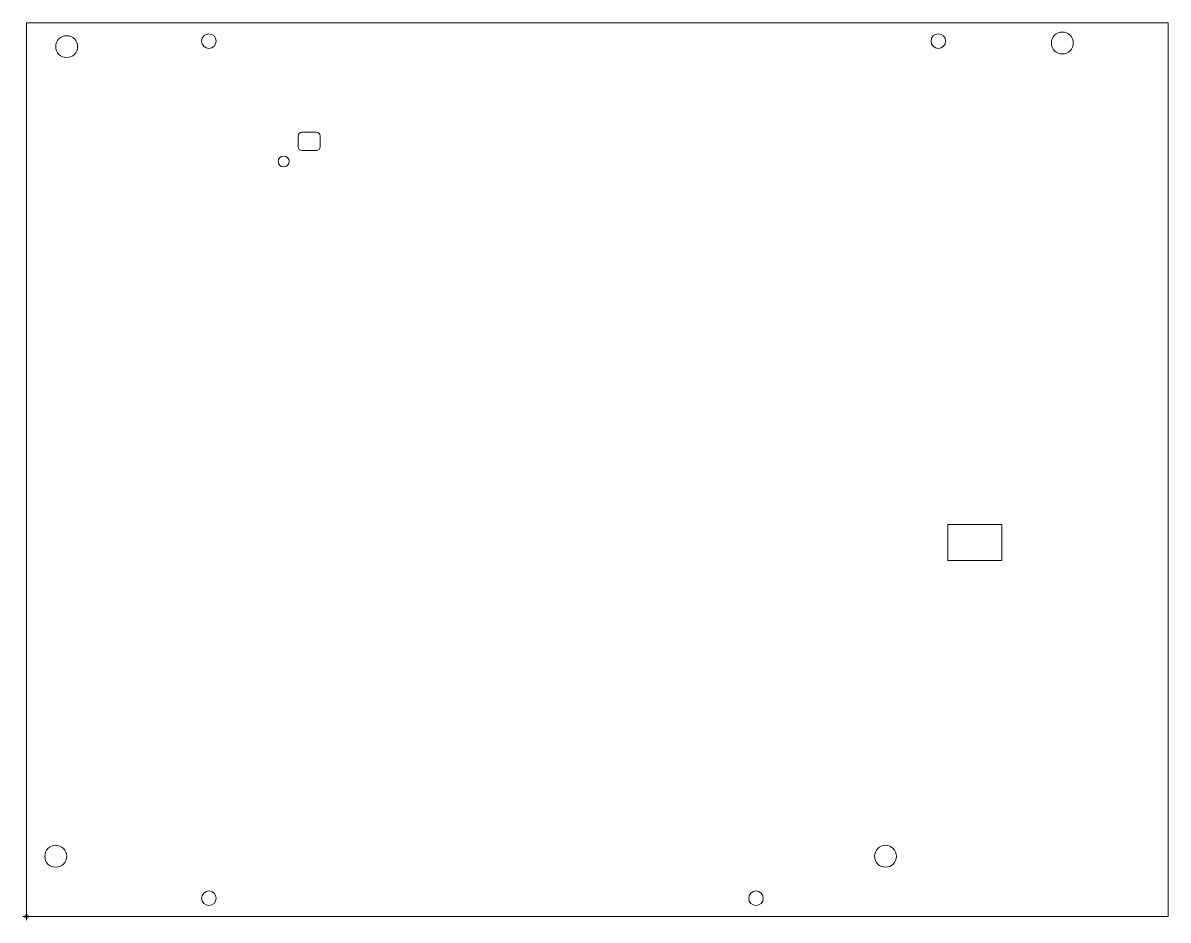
# Model space of a CAD drawing. Header units: millimetres. Extents: x -1 to 313, y -1 to 245.
import ezdxf

# ---------------------------------------------------------------- set-up
doc = ezdxf.new("R2010")
doc.units = ezdxf.units.MM
doc.header["$PDMODE"] = 34
doc.layers.get('0').update_dxf_attribs({"linetype": 'CONTINUOUS', "lineweight": 0})
for name, color, linetype, lineweight in [('cut_outer', 1, 'CONTINUOUS', 0), ('cut_power_board', 1, 'CONTINUOUS', 0), ('laptop_mounting_holes', 1, 'CONTINUOUS', 0), ('power_socket_outer', 1, 'CONTINUOUS', 0)]:
    doc.layers.add(name, color=color, linetype=linetype, lineweight=lineweight)

msp = doc.modelspace()

# ---------------------------------------------------------------- linework, layer by layer
msp.add_point((0, 0))
at = {"layer": 'cut_outer'}
for p, q in [((0, 245), (313, 245)), ((0, 245), (0, 0)), ((313, 245), (313, 0)), ((252.6, 97.6), (252.6, 107.5)), ((252.6, 107.5), (267.4, 107.5)), ((267.4, 97.6), (267.4, 107.5)), ((252.6, 97.6), (267.4, 97.6)), ((0, 0), (313, 0))]:
    msp.add_line(p, q, dxfattribs=at)
for centre in [(50, 240), (250, 240), (50, 5), (200, 5)]:
    msp.add_circle(centre, 2, dxfattribs=at)
at = {"layer": 'cut_power_board'}
for p, q in [((74.5, 214), (74.5, 211)), ((79.5, 215), (75.5, 215)), ((80.5, 211), (80.5, 214)), ((75.5, 210), (79.5, 210))]:
    msp.add_line(p, q, dxfattribs=at)
msp.add_circle((70.5, 207), 1.5, dxfattribs=at)
for centre, start, end in [((75.5, 214), 90, 180), ((79.5, 214), 0, 90), ((75.5, 211), 180, 270), ((79.5, 211), 270, 0)]:
    msp.add_arc(centre, 1, start, end, dxfattribs=at)
at = {"layer": 'laptop_mounting_holes'}
for centre in [(284, 239.5), (11, 238.5), (8, 16.5), (235.5, 16.5)]:
    msp.add_circle(centre, 3, dxfattribs=at)
at = {"layer": 'power_socket_outer'}
msp.add_point((0, 0), dxfattribs=at)

doc.saveas('drawing.dxf')
